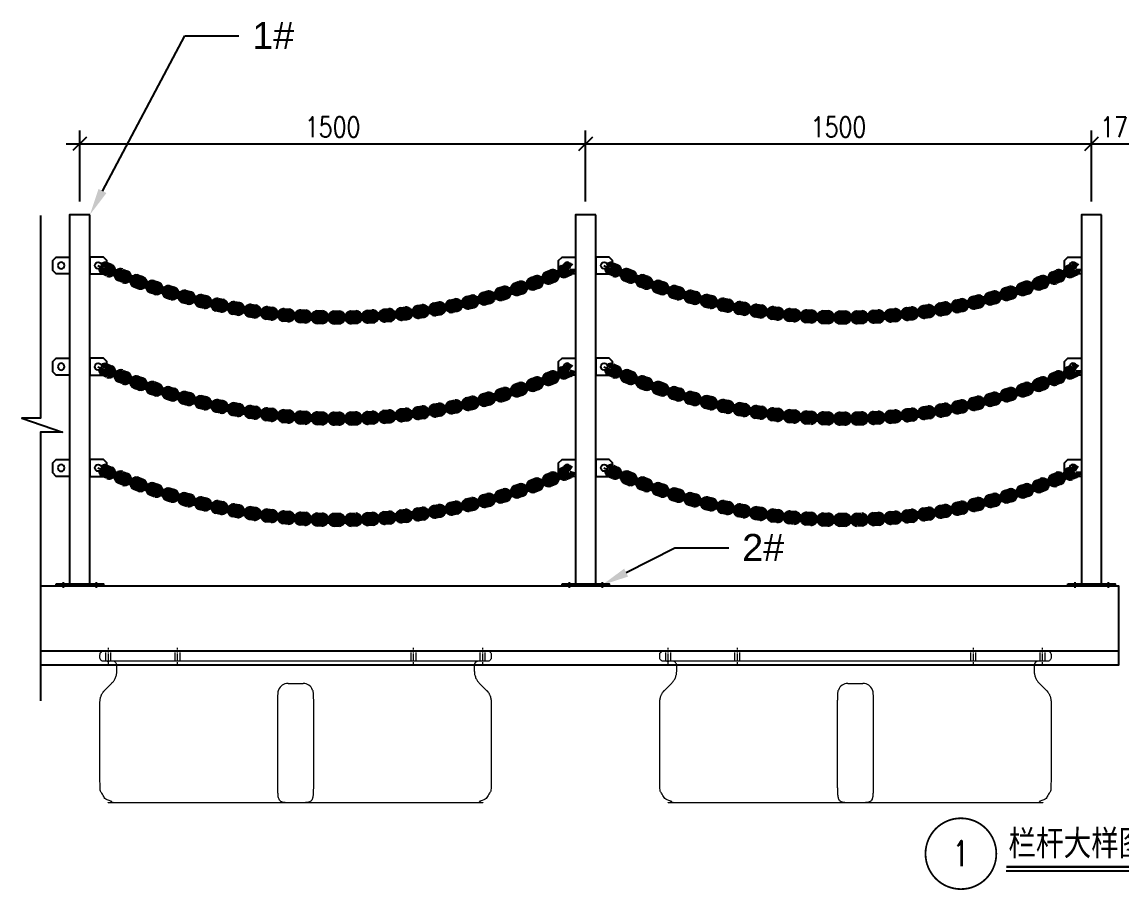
# Model space of a CAD drawing. Header units: millimetres. Extents: x 11827 to 862553, y 15071 to 134256.
# Drawn here: x 846820 to 850079, y 97527 to 100100 of the extents above; entities that cross this region are included whole.
import ezdxf
from ezdxf import colors
from ezdxf.entities.mleader import LeaderData, LeaderLine
from ezdxf.enums import TextEntityAlignment as Align
from ezdxf.math import Vec2, Vec3

# ---------------------------------------------------------------- set-up
doc = ezdxf.new("R2010")
doc.units = ezdxf.units.MM
doc.set_wipeout_variables(frame=1)
doc.linetypes.add('CENTER', pattern=[2, 1.25, -0.25, 0.25, -0.25])
doc.linetypes.add('HIDDEN', pattern=[0.375, 0.25, -0.125])
doc.layers.add('CAXA0', color=7, linetype='Continuous', lineweight=70)
doc.layers.add('浮箱', color=160, linetype='Continuous', lineweight=20)
doc.layers.add('hjh350-1200', color=170, linetype='Continuous')
doc.styles.add('HZTXT', font='txtw.shx', dxfattribs={"width": 0.8, "bigfont": 'hztxtw.shx'})
doc.styles.get("Standard").update_dxf_attribs({"font": 'arial.ttf'})
doc.styles.add('工程字体', font='', dxfattribs={"width": 0.8})
doc.styles.get('工程字体').set_extended_font_data('SimSun')
doc.dimstyles.new('DIM-20', dxfattribs={"dimscale": 20, "dimtxt": 3, "dimasz": 2, "dimexe": 2, "dimexo": 2, "dimgap": 1, "dimtad": 1, "dimdec": 1, "dimdsep": 46, "dimtxsty": 'HZTXT', "dimblk": 'OBLIQUE', "dimcen": 0, "dimdle": 2, "dimclrd": 9, "dimclre": 9, "dimclrt": 6, "dimadec": 1, "dimazin": 0, "dimtfac": 1, "dimtdec": 1, "dimtix": 1, "dimtofl": 0, "dimtmove": 2, "dimatfit": 3, "dimldrblk": 'OBLIQUE', "dimfxl": 15, "dimtolj": 1, "dimtzin": 0, "dimarcsym": 1})

# ---------------------------------------------------------------- blocks, each defined once
blk = doc.blocks.new('*U819')
blk.add_line((0, 0), (28.94, 0))
at = {"const_width": 0.5}
blk.add_lwpolyline([(0, 0.75), (28.94, 0.75)], dxfattribs=at)
at = {"style": '工程字体', "width": 0.8}
blk.add_attdef('图名标注', (0.42, 3), '', height=5, dxfattribs=at)
at = {"style": '工程字体', "width": 0.8, "flags": 8}
blk.add_attdef('1:1', (30.94, 0), '', height=3, dxfattribs=at)
at = {"color": 6}
blk.add_wipeout([(-11.72, 9.81), (-11.13, 10.04), (-10.53, 10.2), (-9.91, 10.31), (-9.29, 10.37), (-8.66, 10.37), (-8.03, 10.31), (-7.41, 10.2), (-6.81, 10.04), (-6.22, 9.81), (-5.65, 9.54), (-5.12, 9.22), (-4.61, 8.85), (-4.13, 8.44), (-3.7, 7.98), (-3.31, 7.49), (-2.96, 6.97), (-2.67, 6.42), (-2.42, 5.84), (-2.22, 5.24), (-2.08, 4.63), (-2, 4.01), (-1.97, 3.38), (-2, 2.75), (-2, 2.75), (-2.08, 2.13), (-2.22, 1.52), (-2.42, 0.92), (-2.67, 0.34), (-2.96, -0.21), (-3.31, -0.74), (-3.7, -1.23), (-4.13, -1.68), (-4.61, -2.09), (-5.12, -2.46), (-5.65, -2.79), (-6.22, -3.06), (-6.81, -3.28), (-7.41, -3.45), (-8.03, -3.56), (-8.66, -3.62), (-9.29, -3.62), (-9.91, -3.56), (-10.53, -3.45), (-11.13, -3.28), (-11.72, -3.06), (-11.72, -3.06), (-12.29, -2.79), (-12.83, -2.46), (-13.34, -2.09), (-13.81, -1.68), (-14.24, -1.23), (-14.63, -0.74), (-14.98, -0.21), (-15.28, 0.34), (-15.53, 0.92), (-15.72, 1.52), (-15.86, 2.13), (-15.94, 2.75), (-15.97, 3.38), (-15.94, 4.01), (-15.86, 4.63), (-15.72, 5.24), (-15.53, 5.84), (-15.28, 6.42), (-14.98, 6.97), (-14.63, 7.49), (-14.24, 7.98), (-13.81, 8.44), (-13.34, 8.85), (-12.83, 9.22), (-12.29, 9.54)], dxfattribs=at)
at = {"color": 6, "lineweight": -3, "const_width": 0.35}
blk.add_lwpolyline([(-15.97, 3.36, 1), (-1.97, 3.36, 1)], format="xyb", close=True, dxfattribs=at)
at = {"style": 'HZTXT', "width": 0.766, "flags": 8}
blk.add_attdef('2', text='', height=5, dxfattribs=at).set_placement((-9, 3.38), align=Align.MIDDLE)
blk = doc.blocks.new('*U1325')
blk.add_lwpolyline([(-25, 25), (-25, -25), (15, -25), (25, -15), (25, 15), (15, 25), (-25, 25)])
blk.add_circle((0, 0), 10)
blk = doc.blocks.new('*U1326')
at = {"color": 0, "linetype": 'ByBlock', "lineweight": -2, "transparency": 16777216}
for p in [(0, 600), (0, 300), (0, 0)]:
    blk.add_blockref('*U1325', p, dxfattribs=at)
blk = doc.blocks.new('*U1323')
blk.add_lwpolyline([(-25, 25), (-25, -25), (15, -25), (25, -15), (25, 15), (15, 25), (-25, 25)])
blk.add_circle((0, 0), 10)
blk = doc.blocks.new('*U1324')
at = {"color": 0, "linetype": 'ByBlock', "lineweight": -2, "transparency": 16777216}
for p in [(0, 600), (0, 300), (0, 0)]:
    blk.add_blockref('*U1323', p, dxfattribs=at)
blk = doc.blocks.new('LG-LZ')
at = {"color": 7}
for points in [[(1136941, 2514483.9), (1137081, 2514483.9), (1137081, 2514477.9), (1136941, 2514477.9), (1136941, 2514483.9)], [(1136955, 2514483.9), (1136955, 2514477.9)], [(1136962, 2514488.9), (1136962, 2514472.9)], [(1136969, 2514483.9), (1136969, 2514477.9)], [(1137053, 2514483.9), (1137053, 2514477.9)], [(1137060, 2514488.9), (1137060, 2514472.9)], [(1137067, 2514483.9), (1137067, 2514477.9)]]:
    blk.add_lwpolyline(points, dxfattribs=at)
at = {"layer": 'hjh350-1200', "color": 6}
blk.add_lwpolyline([(1137041, 2515577.9), (1136981, 2515577.9), (1136981, 2514483.9), (1137041, 2514483.9)], close=True, dxfattribs=at)
at = {"xscale": -1}
blk.add_blockref('*U1324', (1136956, 2514827.9), dxfattribs=at)
blk.add_blockref('*U1326', (1137066, 2514827.9))
blk = doc.blocks.new('*U1363')
at = {"layer": 'CAXA0'}
for p, q in [((22.9, 13.8), (36.3, 14)), ((36.4, 6), (23.1, 5.8)), ((72.4, 15.8), (85.7, 16.6)), ((86.1, 8.6), (72.8, 7.8)), ((36.6, -4.6), (23.2, -4.8)), ((36.7, -12.6), (23.4, -12.8)), ((86.7, -2.1), (73.4, -2.8)), ((87.1, -10.1), (73.8, -10.8))]:
    blk.add_line(p, q, dxfattribs=at)
blk.add_lwpolyline([(71.5, 6.4), (39.6, 4.7, 1), (39.8, -3.3), (72, -1.6, 1), (71.5, 6.4)], format="xyb", dxfattribs=at)
for centre, radius, start, end in [((23.2, 0.5), 13.3, 90.9188, 163.4612), ((23.2, 0.5), 5.33, 90.9188, 132.3284), ((36.5, 0.7), 13.3, 19.6243, 90.9188), ((36.5, 0.7), 13.3, 19.6243, 90.9188), ((36.5, 0.7), 5.33, 49.5092, 90.9188), ((36.5, 0.7), 5.33, 49.5092, 90.9188), ((73.1, 2.5), 13.3, 93.1606, 165.703), ((73.1, 2.5), 5.33, 93.1606, 134.5702), ((86.4, 3.3), 13.3, 20.6182, 93.1606), ((86.4, 3.3), 13.3, 20.6182, 93.1606), ((86.4, 3.3), 5.33, 51.751, 93.1606), ((86.4, 3.3), 5.33, 51.751, 93.1606), ((23.2, 0.5), 13.3, 198.3764, 270.9188), ((23.2, 0.5), 5.33, 229.5092, 270.9188), ((36.5, 0.7), 5.33, 270.9188, 312.3284), ((36.5, 0.7), 5.33, 270.9188, 312.3284), ((36.5, 0.7), 13.3, 270.9188, 344.7109), ((36.5, 0.7), 13.3, 270.9188, 344.7109), ((73.1, 2.5), 13.3, 200.6182, 273.1606), ((73.1, 2.5), 5.33, 231.751, 273.1606), ((86.4, 3.3), 5.33, 273.1606, 314.5702), ((86.4, 3.3), 5.33, 273.1606, 314.5702), ((86.4, 3.3), 13.3, 273.1606, 345.703), ((86.4, 3.3), 13.3, 273.1606, 345.703)]:
    blk.add_arc(centre, radius, start, end, dxfattribs=at)
blk = doc.blocks.new('*U1364')
at = {"color": 0, "linetype": 'ByBlock', "lineweight": -2, "transparency": 16777216}
for p, rotation in [((1134356.3, 2514771.6), 20.81115621458573), ((1134402.8, 2514790), 22.48390603460572), ((1133087.5, 2514792.3), 337.3196608940744), ((1134309.3, 2514754.5), 19.13840639456617), ((1133133.9, 2514773.7), 338.992410714094), ((1133180.8, 2514756.4), 340.6651605341133), ((1134213.9, 2514724.5), 15.79290675452639), ((1134261.9, 2514738.8), 17.46565657454639), ((1133228.2, 2514740.6), 342.337910354133), ((1133276.1, 2514726.1), 344.0106601741529), ((1133324.3, 2514713), 345.6834099941727), ((1134068, 2514690), 10.77465729446773), ((1134117, 2514700.1), 12.44740711448728), ((1134165.6, 2514711.6), 14.12015693450684), ((1133373, 2514701.4), 347.3561598141927), ((1133421.9, 2514691.1), 349.0289096342125), ((1133471.1, 2514682.3), 350.7016594542322), ((1133520.6, 2514675), 352.3744092742521), ((1133919.6, 2514668.5), 5.756407834408209), ((1133969.3, 2514674.2), 7.429157654427918), ((1134018.8, 2514681.4), 9.101907474447948), ((1133570.2, 2514669.1), 354.0471590942717), ((1133620, 2514664.6), 355.7199089142911), ((1133669.9, 2514661.6), 357.3926587343111), ((1133719.9, 2514660.1), 359.0654085543305), ((1133769.9, 2514660), 0.7381583743502134), ((1133819.9, 2514661.3), 2.410908194369333), ((1133869.8, 2514664.2), 4.083658014388671)]:
    blk.add_blockref('*U1363', p, dxfattribs=dict(at, rotation=rotation))
blk = doc.blocks.new('*U1365')
at = {"layer": 'CAXA0'}
for p, q in [((22.9, 13.8), (36.3, 14)), ((36.4, 6), (23.1, 5.8)), ((72.4, 15.8), (85.7, 16.6)), ((86.1, 8.6), (72.8, 7.8)), ((36.6, -4.6), (23.2, -4.8)), ((36.7, -12.6), (23.4, -12.8)), ((86.7, -2.1), (73.4, -2.8)), ((87.1, -10.1), (73.8, -10.8))]:
    blk.add_line(p, q, dxfattribs=at)
blk.add_lwpolyline([(71.5, 6.4), (39.6, 4.7, 1), (39.8, -3.3), (72, -1.6, 1), (71.5, 6.4)], format="xyb", dxfattribs=at)
for centre, radius, start, end in [((23.2, 0.5), 13.3, 90.9188, 163.4612), ((23.2, 0.5), 5.33, 90.9188, 132.3284), ((36.5, 0.7), 13.3, 19.6243, 90.9188), ((36.5, 0.7), 13.3, 19.6243, 90.9188), ((36.5, 0.7), 5.33, 49.5092, 90.9188), ((36.5, 0.7), 5.33, 49.5092, 90.9188), ((73.1, 2.5), 13.3, 93.1606, 165.703), ((73.1, 2.5), 5.33, 93.1606, 134.5702), ((86.4, 3.3), 13.3, 20.6182, 93.1606), ((86.4, 3.3), 13.3, 20.6182, 93.1606), ((86.4, 3.3), 5.33, 51.751, 93.1606), ((86.4, 3.3), 5.33, 51.751, 93.1606), ((23.2, 0.5), 13.3, 198.3764, 270.9188), ((23.2, 0.5), 5.33, 229.5092, 270.9188), ((36.5, 0.7), 5.33, 270.9188, 312.3284), ((36.5, 0.7), 5.33, 270.9188, 312.3284), ((36.5, 0.7), 13.3, 270.9188, 344.7109), ((36.5, 0.7), 13.3, 270.9188, 344.7109), ((73.1, 2.5), 13.3, 200.6182, 273.1606), ((73.1, 2.5), 5.33, 231.751, 273.1606), ((86.4, 3.3), 5.33, 273.1606, 314.5702), ((86.4, 3.3), 5.33, 273.1606, 314.5702), ((86.4, 3.3), 13.3, 273.1606, 345.703), ((86.4, 3.3), 13.3, 273.1606, 345.703)]:
    blk.add_arc(centre, radius, start, end, dxfattribs=at)
blk = doc.blocks.new('*U1366')
at = {"color": 0, "linetype": 'ByBlock', "lineweight": -2, "transparency": 16777216}
for p, rotation in [((1134356.4, 2514771.3), 20.77333626053622), ((1134402.9, 2514789.7), 22.44412300267789), ((1133087.5, 2514792.3), 337.3328809648496), ((1134309.4, 2514754.2), 19.10254951839436), ((1133133.9, 2514773.7), 339.0036677069913), ((1133180.8, 2514756.4), 340.674454449133), ((1134214, 2514724.3), 15.76097603411166), ((1134261.9, 2514738.6), 17.43176277625287), ((1133228.2, 2514740.6), 342.345241191275), ((1133276.1, 2514726.1), 344.0160279334172), ((1133324.4, 2514713.1), 345.6868146755593), ((1134068, 2514689.9), 10.7486158076869), ((1134117, 2514700), 12.41940254982856), ((1134165.7, 2514711.4), 14.09018929197022), ((1133373, 2514701.4), 347.3576014177012), ((1133421.9, 2514691.2), 349.0283881598432), ((1133471.1, 2514682.4), 350.6991749019854), ((1133520.6, 2514675), 352.3699616441273), ((1133919.6, 2514668.4), 5.736255581261378), ((1133969.3, 2514674.1), 7.407042323403146), ((1134018.8, 2514681.3), 9.077829065544961), ((1133570.2, 2514669.1), 354.0407483862694), ((1133620, 2514664.6), 355.7115351284115), ((1133669.9, 2514661.6), 357.3823218705533), ((1133719.9, 2514660.1), 359.0531086126951), ((1133769.9, 2514660), 0.7238953548360454), ((1133819.9, 2514661.3), 2.394682096978409), ((1133869.8, 2514664.1), 4.065468839119714)]:
    blk.add_blockref('*U1365', p, dxfattribs=dict(at, rotation=rotation))
blk = doc.blocks.new('*U1367')
at = {"layer": 'CAXA0'}
for p, q in [((22.9, 13.8), (36.3, 14)), ((36.4, 6), (23.1, 5.8)), ((72.4, 15.8), (85.7, 16.6)), ((86.1, 8.6), (72.8, 7.8)), ((36.6, -4.6), (23.2, -4.8)), ((36.7, -12.6), (23.4, -12.8)), ((86.7, -2.1), (73.4, -2.8)), ((87.1, -10.1), (73.8, -10.8))]:
    blk.add_line(p, q, dxfattribs=at)
blk.add_lwpolyline([(71.5, 6.4), (39.6, 4.7, 1), (39.8, -3.3), (72, -1.6, 1), (71.5, 6.4)], format="xyb", dxfattribs=at)
for centre, radius, start, end in [((23.2, 0.5), 13.3, 90.9188, 163.4612), ((23.2, 0.5), 5.33, 90.9188, 132.3284), ((36.5, 0.7), 13.3, 19.6243, 90.9188), ((36.5, 0.7), 13.3, 19.6243, 90.9188), ((36.5, 0.7), 5.33, 49.5092, 90.9188), ((36.5, 0.7), 5.33, 49.5092, 90.9188), ((73.1, 2.5), 13.3, 93.1606, 165.703), ((73.1, 2.5), 5.33, 93.1606, 134.5702), ((86.4, 3.3), 13.3, 20.6182, 93.1606), ((86.4, 3.3), 13.3, 20.6182, 93.1606), ((86.4, 3.3), 5.33, 51.751, 93.1606), ((86.4, 3.3), 5.33, 51.751, 93.1606), ((23.2, 0.5), 13.3, 198.3764, 270.9188), ((23.2, 0.5), 5.33, 229.5092, 270.9188), ((36.5, 0.7), 5.33, 270.9188, 312.3284), ((36.5, 0.7), 5.33, 270.9188, 312.3284), ((36.5, 0.7), 13.3, 270.9188, 344.7109), ((36.5, 0.7), 13.3, 270.9188, 344.7109), ((73.1, 2.5), 13.3, 200.6182, 273.1606), ((73.1, 2.5), 5.33, 231.751, 273.1606), ((86.4, 3.3), 5.33, 273.1606, 314.5702), ((86.4, 3.3), 5.33, 273.1606, 314.5702), ((86.4, 3.3), 13.3, 273.1606, 345.703), ((86.4, 3.3), 13.3, 273.1606, 345.703)]:
    blk.add_arc(centre, radius, start, end, dxfattribs=at)
blk = doc.blocks.new('*U1362')
at = {"color": 0, "linetype": 'ByBlock', "lineweight": -2, "transparency": 16777216}
for p, rotation in [((1134356.4, 2514771.3), 20.77333626054687), ((1134402.9, 2514789.7), 22.44412300269072), ((1133087.5, 2514792.3), 337.3328809648045), ((1134309.4, 2514754.2), 19.10254951840349), ((1133133.9, 2514773.7), 339.0036677069481), ((1133180.8, 2514756.4), 340.6744544490921), ((1134214, 2514724.3), 15.76097603411557), ((1134261.9, 2514738.6), 17.43176277625961), ((1133228.2, 2514740.6), 342.3452411912362), ((1133276.1, 2514726.1), 344.0160279333801), ((1133324.4, 2514713.1), 345.6868146755239), ((1134068, 2514689.9), 10.74861580768315), ((1134117, 2514700), 12.41940254982717), ((1134165.7, 2514711.4), 14.09018929197129), ((1133373, 2514701.4), 347.357601417668), ((1133421.9, 2514691.2), 349.0283881598119), ((1133471.1, 2514682.4), 350.6991749019554), ((1133520.6, 2514675), 352.3699616440991), ((1133919.6, 2514668.4), 5.736255581251196), ((1133969.3, 2514674.1), 7.407042323395153), ((1134018.8, 2514681.3), 9.077829065539317), ((1133570.2, 2514669.1), 354.0407483862432), ((1133620, 2514664.6), 355.7115351283873), ((1133669.9, 2514661.6), 357.382321870531), ((1133719.9, 2514660.1), 359.053108612675), ((1133769.9, 2514660), 0.7238953548189268), ((1133819.9, 2514661.3), 2.394682096963033), ((1133869.8, 2514664.1), 4.065468839106972)]:
    blk.add_blockref('*U1367', p, dxfattribs=dict(at, rotation=rotation))
blk = doc.blocks.new('*U1328')
blk.add_lwpolyline([(-25, 25), (-25, -25), (15, -25), (25, -15), (25, 15), (15, 25), (-25, 25)])
blk.add_circle((0, 0), 10)
blk = doc.blocks.new('*U1329')
at = {"color": 0, "linetype": 'ByBlock', "lineweight": -2, "transparency": 16777216}
for p in [(0, 600), (0, 300), (0, 0)]:
    blk.add_blockref('*U1328', p, dxfattribs=at)
blk = doc.blocks.new('LG-DB-LZ')
at = {"color": 7}
for points in [[(1142793, 2514483.9), (1142933, 2514483.9), (1142933, 2514477.9), (1142793, 2514477.9), (1142793, 2514483.9)], [(1142807, 2514483.9), (1142807, 2514477.9)], [(1142814, 2514488.9), (1142814, 2514472.9)], [(1142821, 2514483.9), (1142821, 2514477.9)], [(1142905, 2514483.9), (1142905, 2514477.9)], [(1142912, 2514488.9), (1142912, 2514472.9)], [(1142919, 2514483.9), (1142919, 2514477.9)]]:
    blk.add_lwpolyline(points, dxfattribs=at)
at = {"layer": 'hjh350-1200', "color": 6}
blk.add_lwpolyline([(1142893, 2515577.9), (1142833, 2515577.9), (1142833, 2514483.9), (1142893, 2514483.9)], close=True, dxfattribs=at)
at = {"xscale": -1}
blk.add_blockref('*U1329', (1142808, 2514827.9), dxfattribs=at)
blk = doc.blocks.new('1560x1160x450C')
at = {"layer": '浮箱', "color": 1, "linetype": 'CENTER', "ltscale": 6.096}
for p, q in [((25.1, 410), (25.1, 460)), ((230.1, 410), (230.1, 460)), ((930.1, 410), (930.1, 460)), ((1135.1, 410), (1135.1, 460))]:
    blk.add_line(p, q, dxfattribs=at)
at = {"layer": '浮箱', "color": 1, "linetype": 'HIDDEN', "ltscale": 9.144}
for p, q in [((17.6, 420), (17.6, 450)), ((32.6, 420), (32.6, 450)), ((222.6, 420), (222.6, 450)), ((237.6, 420), (237.6, 450)), ((922.6, 420), (922.6, 450)), ((937.6, 420), (937.6, 450)), ((1127.6, 420), (1127.6, 450)), ((1142.6, 420), (1142.6, 450))]:
    blk.add_line(p, q, dxfattribs=at)
at = {"layer": '浮箱', "color": 180, "linetype": 'Continuous'}
for p, q in [((14.8, 334.6), (35.5, 355.4)), ((557.8, 354.4), (602.4, 354.4)), ((1124.8, 355.4), (1145.5, 334.6)), ((527.4, 50), (527.4, 299.3)), ((632.8, 299.3), (632.8, 50)), ((0, 95.5), (0.1, 95.5)), ((0.1, 92.4), (0, 92.4)), ((0, 87.9), (0.1, 87.9)), ((602.4, 0.5), (557.8, 0.5))]:
    blk.add_line(p, q, dxfattribs=at)
blk.add_lwpolyline([(50.1, 390.7), (50.1, 408, 0.414214), (38.1, 420)], format="xyb", dxfattribs=at)
for centre, start, end in [((557.8, 324.4), 90, 160.019), ((602.4, 324.4), 19.981, 90)]:
    blk.add_arc(centre, 30, start, end, dxfattribs=at)
for points, weights, knots in [([(1122.1, 420), (580.1, 420), (38.1, 420), (24.1, 420), (10.1, 420), (0.1, 420), (0.1, 430), (0.1, 435), (0.1, 440), (0.1, 450), (10.1, 450), (30.1, 450), (50.1, 450), (580.1, 450), (1110.1, 450), (1130.1, 450), (1150.1, 450), (1160.1, 450), (1160.1, 440), (1160.1, 435), (1160.1, 430), (1160.1, 420), (1150.1, 420), (1136.1, 420), (1122.1, 420), (1110.1, 420), (1110.1, 408), (1110.1, 399.4), (1110.1, 390.7)], [1, 1, 1, 1, 1, 0.707106781187, 1, 1, 1, 0.707106781187, 1, 1, 1, 1, 1, 1, 1, 0.707106781187, 1, 1, 1, 0.707106781187, 1, 1, 1, 0.707106781187, 1, 1, 1], [0, 0, 0, 1, 1, 2, 2, 3.570796, 3.570796, 4.570796, 4.570796, 6.141593, 6.141593, 7.141593, 7.141593, 8.141593, 8.141593, 9.141593, 9.141593, 10.712389, 10.712389, 11.712389, 11.712389, 13.283185, 13.283185, 14.283185, 14.283185, 15.853982, 15.853982, 16.853982, 16.853982, 16.853982]), ([(1145.5, 334.6), (1160.1, 320), (1160.1, 299.3), (1160.1, 174.6), (1160.1, 50), (1160.1, 0), (1110.1, 0), (580.1, 0), (50.1, 0), (0.1, 0), (0.1, 50), (0.1, 174.6), (0.1, 299.3), (0.1, 320), (14.8, 334.6)], [1, 0.923879532511, 1, 1, 1, 0.707106781187, 1, 1, 1, 0.707106781187, 1, 1, 1, 0.923879532511, 1], [0, 0, 0, 0.785398, 0.785398, 1.785398, 1.785398, 3.356194, 3.356194, 4.356194, 4.356194, 5.926991, 5.926991, 6.926991, 6.926991, 7.712389, 7.712389, 7.712389])]:
    blk.add_rational_spline(points, weights, degree=2, knots=knots, dxfattribs=at)
for points, knots in [([(35.5, 355.4), (36.2, 356.1), (37.7, 357.7), (39.8, 360.2), (42.8, 364.4), (45.7, 369.5), (48, 376), (49.1, 380.3), (49.7, 384.1), (50.1, 387.4), (50.1, 389.6), (50.1, 390.7)], [0, 0, 0, 0, 0.111111, 0.215175, 0.312349, 0.577796, 0.694932, 0.801882, 0.869831, 0.935528, 1, 1, 1, 1]), ([(1110.1, 390.7), (1110.1, 389.9), (1110.2, 388.2), (1110.3, 385.8), (1110.6, 383.3), (1111.2, 380.1), (1112.3, 376), (1114.6, 369.5), (1117.8, 363.9), (1121.5, 358.8), (1123.6, 356.5), (1124.8, 355.4)], [0, 0, 0, 0, 0.048299, 0.097136, 0.146958, 0.198184, 0.305132, 0.422267, 0.687709, 0.836011, 1, 1, 1, 1]), ([(528.2, 324.9), (528.3, 325.8), (528.4, 327.6), (528.7, 330.1), (529.1, 332.4), (529.5, 333.9), (529.6, 334.6)], [0, 0, 0, 0, 0.259247, 0.499984, 0.755295, 1, 1, 1, 1]), ([(630.6, 334.6), (630.8, 333.9), (631.1, 332.4), (631.5, 330.1), (631.8, 327.6), (631.9, 325.8), (632, 324.9)], [0, 0, 0, 0, 0.244698, 0.500016, 0.740745, 1, 1, 1, 1]), ([(527.4, 299.3), (527.4, 300.4), (527.4, 302.6), (527.5, 305.9), (527.5, 309.2), (527.6, 312.4), (527.7, 315.6), (527.9, 318.8), (528, 321.9), (528.2, 323.9), (528.2, 324.9)], [0, 0, 0, 0, 0.122219, 0.245218, 0.369005, 0.493587, 0.61897, 0.745163, 0.87217, 1, 1, 1, 1]), ([(632, 324.9), (632.1, 323.9), (632.2, 321.9), (632.4, 318.8), (632.5, 315.6), (632.6, 312.4), (632.7, 309.2), (632.8, 305.9), (632.8, 302.6), (632.8, 300.4), (632.8, 299.3)], [0, 0, 0, 0, 0.12783, 0.254837, 0.38103, 0.506413, 0.630995, 0.754782, 0.877781, 1, 1, 1, 1]), ([(528.2, 24.4), (528.2, 25.4), (528, 27.4), (527.9, 30.5), (527.7, 33.7), (527.6, 36.9), (527.5, 40.1), (527.5, 43.4), (527.4, 46.7), (527.4, 48.9), (527.4, 50)], [0, 0, 0, 0, 0.12783, 0.254837, 0.38103, 0.506413, 0.630995, 0.754782, 0.877781, 1, 1, 1, 1]), ([(632.8, 50), (632.8, 48.9), (632.8, 46.7), (632.8, 43.4), (632.7, 40.1), (632.6, 36.9), (632.5, 33.7), (632.4, 30.5), (632.2, 27.4), (632.1, 25.4), (632, 24.4)], [0, 0, 0, 0, 0.122219, 0.245218, 0.369005, 0.493587, 0.61897, 0.745163, 0.87217, 1, 1, 1, 1]), ([(43, 0.5), (43, 0.5), (43, 0.5), (42.8, 0.5), (42.5, 0.6), (42.2, 0.6), (42.2, 0.6), (42.1, 0.6)], [0, 0, 0, 0, 0.054271, 0.054271, 0.93831, 0.93831, 1, 1, 1, 1]), ([(557.8, 0.5), (557.2, 0.5), (556, 0.5), (554.2, 0.6), (552.4, 0.6), (550, 0.7), (547.2, 1), (543.1, 1.5), (538.7, 2.7), (534.8, 5.1), (531.9, 8.5), (530, 12.8), (528.8, 18.1), (528.4, 22.2), (528.2, 24.4)], [0, 0, 0, 0, 0.031209, 0.062393, 0.093792, 0.12564, 0.187504, 0.251378, 0.371495, 0.500802, 0.620125, 0.750264, 0.867177, 1, 1, 1, 1]), ([(632, 24.4), (631.9, 23.5), (631.8, 21.7), (631.5, 19.2), (631.1, 17), (630.7, 15), (629.9, 12), (628.4, 8.5), (625.5, 5.1), (621.5, 2.7), (617.1, 1.5), (613.1, 1), (609.7, 0.7), (606.1, 0.5), (603.6, 0.5), (602.4, 0.5)], [0, 0, 0, 0, 0.055187, 0.107762, 0.157763, 0.205231, 0.250218, 0.380384, 0.499766, 0.628925, 0.748948, 0.812136, 0.874399, 0.938073, 1, 1, 1, 1])]:
    blk.add_open_spline(points, degree=3, knots=knots, dxfattribs=at)
blk.add_open_spline([(39.6, 1.1), (38.4, 1.4), (37, 1.7), (35.6, 2.1)], degree=3, dxfattribs=at)
blk = doc.blocks.new('_Oblique')
at = {"color": 0, "linetype": 'ByBlock', "lineweight": -2}
blk.add_line((-0.5, -0.5), (0.5, 0.5), dxfattribs=at)
blk = doc.blocks.new('*D1369')
at = {"color": 9, "lineweight": -2, "transparency": 16777216}
for p, q in [((848491.1, 99568.6), (848491.1, 99778.9)), ((849991.1, 99568.6), (849991.1, 99778.9)), ((848451.1, 99738.9), (850031.1, 99738.9))]:
    blk.add_line(p, q, dxfattribs=at)
at = {"layer": 'Defpoints', "color": 0, "transparency": 16777216}
for p in [(849991.1, 99738.9), (848491.1, 99528.6), (849991.1, 99528.6)]:
    blk.add_point(p, dxfattribs=at)
at = {"color": 9, "lineweight": -2, "transparency": 16777216, "xscale": 40, "yscale": 40, "zscale": 40, "rotation": 180}
blk.add_blockref('_Oblique', (848491.1, 99738.9), dxfattribs=at)
at = {"color": 9, "lineweight": -2, "transparency": 16777216, "xscale": 40, "yscale": 40, "zscale": 40}
blk.add_blockref('_Oblique', (849991.1, 99738.9), dxfattribs=at)
at = {"color": 6, "transparency": 16777216, "insert": (849241.1, 99788.9), "char_height": 60, "attachment_point": 5, "style": 'HZTXT'}
blk.add_mtext('\\A1;1500', dxfattribs=at)
blk = doc.blocks.new('*D1370')
at = {"color": 9, "lineweight": -2, "transparency": 16777216}
for p, q in [((849991.1, 99568.6), (849991.1, 99778.9)), ((850166.1, 99568.6), (850166.1, 99778.9)), ((849951.1, 99738.9), (850206.1, 99738.9))]:
    blk.add_line(p, q, dxfattribs=at)
at = {"layer": 'Defpoints', "color": 0, "transparency": 16777216}
for p in [(850166.1, 99738.9), (849991.1, 99528.6), (850166.1, 99528.6)]:
    blk.add_point(p, dxfattribs=at)
at = {"color": 9, "lineweight": -2, "transparency": 16777216, "xscale": 40, "yscale": 40, "zscale": 40, "rotation": 180}
blk.add_blockref('_Oblique', (849991.1, 99738.9), dxfattribs=at)
at = {"color": 9, "lineweight": -2, "transparency": 16777216, "xscale": 40, "yscale": 40, "zscale": 40}
blk.add_blockref('_Oblique', (850166.1, 99738.9), dxfattribs=at)
at = {"color": 6, "transparency": 16777216, "insert": (850078.6, 99788.9), "char_height": 60, "attachment_point": 5, "style": 'HZTXT'}
blk.add_mtext('\\A1;175', dxfattribs=at)
blk = doc.blocks.new('*D1371')
at = {"color": 9, "lineweight": -2, "transparency": 16777216}
for p, q in [((846991.1, 99568.6), (846991.1, 99778.9)), ((848491.1, 99568.6), (848491.1, 99778.9)), ((846951.1, 99738.9), (848531.1, 99738.9))]:
    blk.add_line(p, q, dxfattribs=at)
at = {"layer": 'Defpoints', "color": 0, "transparency": 16777216}
for p in [(848491.1, 99738.9), (846991.1, 99528.6), (848491.1, 99528.6)]:
    blk.add_point(p, dxfattribs=at)
at = {"color": 9, "lineweight": -2, "transparency": 16777216, "xscale": 40, "yscale": 40, "zscale": 40, "rotation": 180}
blk.add_blockref('_Oblique', (846991.1, 99738.9), dxfattribs=at)
at = {"color": 9, "lineweight": -2, "transparency": 16777216, "xscale": 40, "yscale": 40, "zscale": 40}
blk.add_blockref('_Oblique', (848491.1, 99738.9), dxfattribs=at)
at = {"color": 6, "transparency": 16777216, "insert": (847741.1, 99788.9), "char_height": 60, "attachment_point": 5, "style": 'HZTXT'}
blk.add_mtext('\\A1;1500', dxfattribs=at)
blk = doc.blocks.new('*U1375')
at = {"layer": 'CAXA0'}
for p, q in [((22.9, 13.8), (36.3, 14)), ((36.4, 6), (23.1, 5.8)), ((72.4, 15.8), (85.7, 16.6)), ((86.1, 8.6), (72.8, 7.8)), ((36.6, -4.6), (23.2, -4.8)), ((36.7, -12.6), (23.4, -12.8)), ((86.7, -2.1), (73.4, -2.8)), ((87.1, -10.1), (73.8, -10.8))]:
    blk.add_line(p, q, dxfattribs=at)
blk.add_lwpolyline([(71.5, 6.4), (39.6, 4.7, 1), (39.8, -3.3), (72, -1.6, 1), (71.5, 6.4)], format="xyb", dxfattribs=at)
for centre, radius, start, end in [((23.2, 0.5), 13.3, 90.9188, 163.4612), ((23.2, 0.5), 5.33, 90.9188, 132.3284), ((36.5, 0.7), 13.3, 19.6243, 90.9188), ((36.5, 0.7), 13.3, 19.6243, 90.9188), ((36.5, 0.7), 5.33, 49.5092, 90.9188), ((36.5, 0.7), 5.33, 49.5092, 90.9188), ((73.1, 2.5), 13.3, 93.1606, 165.703), ((73.1, 2.5), 5.33, 93.1606, 134.5702), ((86.4, 3.3), 13.3, 20.6182, 93.1606), ((86.4, 3.3), 13.3, 20.6182, 93.1606), ((86.4, 3.3), 5.33, 51.751, 93.1606), ((86.4, 3.3), 5.33, 51.751, 93.1606), ((23.2, 0.5), 13.3, 198.3764, 270.9188), ((23.2, 0.5), 5.33, 229.5092, 270.9188), ((36.5, 0.7), 5.33, 270.9188, 312.3284), ((36.5, 0.7), 5.33, 270.9188, 312.3284), ((36.5, 0.7), 13.3, 270.9188, 344.7109), ((36.5, 0.7), 13.3, 270.9188, 344.7109), ((73.1, 2.5), 13.3, 200.6182, 273.1606), ((73.1, 2.5), 5.33, 231.751, 273.1606), ((86.4, 3.3), 5.33, 273.1606, 314.5702), ((86.4, 3.3), 5.33, 273.1606, 314.5702), ((86.4, 3.3), 13.3, 273.1606, 345.703), ((86.4, 3.3), 13.3, 273.1606, 345.703)]:
    blk.add_arc(centre, radius, start, end, dxfattribs=at)
blk = doc.blocks.new('*U1372')
at = {"color": 0, "linetype": 'ByBlock', "lineweight": -2, "transparency": 16777216}
for p, rotation in [((1134356.3, 2514771.6), 20.81115621458813), ((1134402.8, 2514790), 22.48390603460791), ((1133087.5, 2514792.3), 337.3196608940754), ((1134309.3, 2514754.5), 19.13840639456879), ((1133133.9, 2514773.7), 338.9924107140945), ((1133180.8, 2514756.4), 340.6651605341145), ((1134213.9, 2514724.5), 15.79290675452922), ((1134261.9, 2514738.8), 17.46565657454904), ((1133228.2, 2514740.6), 342.3379103541345), ((1133276.1, 2514726.1), 344.010660174154), ((1133324.3, 2514713), 345.6834099941736), ((1134068, 2514690), 10.77465729446967), ((1134117, 2514700.1), 12.44740711448994), ((1134165.6, 2514711.6), 14.12015693450966), ((1133373, 2514701.4), 347.3561598141931), ((1133421.9, 2514691.1), 349.0289096342132), ((1133471.1, 2514682.3), 350.701659454233), ((1133520.6, 2514675), 352.3744092742534), ((1133919.6, 2514668.5), 5.756407834410428), ((1133969.3, 2514674.2), 7.429157654429885), ((1134018.8, 2514681.4), 9.101907474449677), ((1133570.2, 2514669.1), 354.0471590942732), ((1133620, 2514664.6), 355.719908914293), ((1133669.9, 2514661.6), 357.3926587343124), ((1133719.9, 2514660.1), 359.065408554332), ((1133769.9, 2514660), 0.7381583743512009), ((1133819.9, 2514661.3), 2.410908194371147), ((1133869.8, 2514664.2), 4.083658014390726)]:
    blk.add_blockref('*U1375', p, dxfattribs=dict(at, rotation=rotation))
blk = doc.blocks.new('*U1373')
at = {"layer": 'CAXA0'}
for p, q in [((22.9, 13.8), (36.3, 14)), ((36.4, 6), (23.1, 5.8)), ((72.4, 15.8), (85.7, 16.6)), ((86.1, 8.6), (72.8, 7.8)), ((36.6, -4.6), (23.2, -4.8)), ((36.7, -12.6), (23.4, -12.8)), ((86.7, -2.1), (73.4, -2.8)), ((87.1, -10.1), (73.8, -10.8))]:
    blk.add_line(p, q, dxfattribs=at)
blk.add_lwpolyline([(71.5, 6.4), (39.6, 4.7, 1), (39.8, -3.3), (72, -1.6, 1), (71.5, 6.4)], format="xyb", dxfattribs=at)
for centre, radius, start, end in [((23.2, 0.5), 13.3, 90.9188, 163.4612), ((23.2, 0.5), 5.33, 90.9188, 132.3284), ((36.5, 0.7), 13.3, 19.6243, 90.9188), ((36.5, 0.7), 13.3, 19.6243, 90.9188), ((36.5, 0.7), 5.33, 49.5092, 90.9188), ((36.5, 0.7), 5.33, 49.5092, 90.9188), ((73.1, 2.5), 13.3, 93.1606, 165.703), ((73.1, 2.5), 5.33, 93.1606, 134.5702), ((86.4, 3.3), 13.3, 20.6182, 93.1606), ((86.4, 3.3), 13.3, 20.6182, 93.1606), ((86.4, 3.3), 5.33, 51.751, 93.1606), ((86.4, 3.3), 5.33, 51.751, 93.1606), ((23.2, 0.5), 13.3, 198.3764, 270.9188), ((23.2, 0.5), 5.33, 229.5092, 270.9188), ((36.5, 0.7), 5.33, 270.9188, 312.3284), ((36.5, 0.7), 5.33, 270.9188, 312.3284), ((36.5, 0.7), 13.3, 270.9188, 344.7109), ((36.5, 0.7), 13.3, 270.9188, 344.7109), ((73.1, 2.5), 13.3, 200.6182, 273.1606), ((73.1, 2.5), 5.33, 231.751, 273.1606), ((86.4, 3.3), 5.33, 273.1606, 314.5702), ((86.4, 3.3), 5.33, 273.1606, 314.5702), ((86.4, 3.3), 13.3, 273.1606, 345.703), ((86.4, 3.3), 13.3, 273.1606, 345.703)]:
    blk.add_arc(centre, radius, start, end, dxfattribs=at)
blk = doc.blocks.new('*U1376')
at = {"color": 0, "linetype": 'ByBlock', "lineweight": -2, "transparency": 16777216}
for p, rotation in [((1134356.4, 2514771.3), 20.77333626053742), ((1134402.9, 2514789.7), 22.44412300267949), ((1133087.5, 2514792.3), 337.3328809648501), ((1134309.4, 2514754.2), 19.10254951839527), ((1133133.9, 2514773.7), 339.0036677069916), ((1133180.8, 2514756.4), 340.6744544491335), ((1134214, 2514724.3), 15.76097603411194), ((1134261.9, 2514738.6), 17.43176277625158), ((1133228.2, 2514740.6), 342.3452411912756), ((1133276.1, 2514726.1), 344.0160279334176), ((1133324.4, 2514713.1), 345.686814675558), ((1134068, 2514689.9), 10.74861580768585), ((1134117, 2514700), 12.41940254982773), ((1134165.7, 2514711.4), 14.09018929196988), ((1133373, 2514701.4), 347.3576014177012), ((1133421.9, 2514691.2), 349.0283881598429), ((1133471.1, 2514682.4), 350.6991749019842), ((1133520.6, 2514675), 352.3699616441259), ((1133919.6, 2514668.4), 5.736255581259979), ((1133969.3, 2514674.1), 7.407042323401863), ((1134018.8, 2514681.3), 9.077829065543993), ((1133570.2, 2514669.1), 354.040748386268), ((1133620, 2514664.6), 355.7115351284098), ((1133669.9, 2514661.6), 357.3823218705515), ((1133719.9, 2514660.1), 359.0531086126932), ((1133769.9, 2514660), 0.7238953548340313), ((1133819.9, 2514661.3), 2.394682096976735), ((1133869.8, 2514664.1), 4.065468839118187)]:
    blk.add_blockref('*U1373', p, dxfattribs=dict(at, rotation=rotation))
blk = doc.blocks.new('*U1377')
at = {"layer": 'CAXA0'}
for p, q in [((22.9, 13.8), (36.3, 14)), ((36.4, 6), (23.1, 5.8)), ((72.4, 15.8), (85.7, 16.6)), ((86.1, 8.6), (72.8, 7.8)), ((36.6, -4.6), (23.2, -4.8)), ((36.7, -12.6), (23.4, -12.8)), ((86.7, -2.1), (73.4, -2.8)), ((87.1, -10.1), (73.8, -10.8))]:
    blk.add_line(p, q, dxfattribs=at)
blk.add_lwpolyline([(71.5, 6.4), (39.6, 4.7, 1), (39.8, -3.3), (72, -1.6, 1), (71.5, 6.4)], format="xyb", dxfattribs=at)
for centre, radius, start, end in [((23.2, 0.5), 13.3, 90.9188, 163.4612), ((23.2, 0.5), 5.33, 90.9188, 132.3284), ((36.5, 0.7), 13.3, 19.6243, 90.9188), ((36.5, 0.7), 13.3, 19.6243, 90.9188), ((36.5, 0.7), 5.33, 49.5092, 90.9188), ((36.5, 0.7), 5.33, 49.5092, 90.9188), ((73.1, 2.5), 13.3, 93.1606, 165.703), ((73.1, 2.5), 5.33, 93.1606, 134.5702), ((86.4, 3.3), 13.3, 20.6182, 93.1606), ((86.4, 3.3), 13.3, 20.6182, 93.1606), ((86.4, 3.3), 5.33, 51.751, 93.1606), ((86.4, 3.3), 5.33, 51.751, 93.1606), ((23.2, 0.5), 13.3, 198.3764, 270.9188), ((23.2, 0.5), 5.33, 229.5092, 270.9188), ((36.5, 0.7), 5.33, 270.9188, 312.3284), ((36.5, 0.7), 5.33, 270.9188, 312.3284), ((36.5, 0.7), 13.3, 270.9188, 344.7109), ((36.5, 0.7), 13.3, 270.9188, 344.7109), ((73.1, 2.5), 13.3, 200.6182, 273.1606), ((73.1, 2.5), 5.33, 231.751, 273.1606), ((86.4, 3.3), 5.33, 273.1606, 314.5702), ((86.4, 3.3), 5.33, 273.1606, 314.5702), ((86.4, 3.3), 13.3, 273.1606, 345.703), ((86.4, 3.3), 13.3, 273.1606, 345.703)]:
    blk.add_arc(centre, radius, start, end, dxfattribs=at)
blk = doc.blocks.new('*U1374')
at = {"color": 0, "linetype": 'ByBlock', "lineweight": -2, "transparency": 16777216}
for p, rotation in [((1134356.4, 2514771.3), 20.77333626054764), ((1134402.9, 2514789.7), 22.44412300269174), ((1133087.5, 2514792.3), 337.3328809648067), ((1134309.4, 2514754.2), 19.1025495184062), ((1133133.9, 2514773.7), 339.003667706951), ((1133180.8, 2514756.4), 340.6744544490949), ((1134214, 2514724.3), 15.76097603411524), ((1134261.9, 2514738.6), 17.43176277625952), ((1133228.2, 2514740.6), 342.3452411912385), ((1133276.1, 2514726.1), 344.0160279333821), ((1133324.4, 2514713.1), 345.6868146755262), ((1134068, 2514689.9), 10.74861580768349), ((1134117, 2514700), 12.41940254982755), ((1134165.7, 2514711.4), 14.0901892919714), ((1133373, 2514701.4), 347.3576014176705), ((1133421.9, 2514691.2), 349.0283881598146), ((1133471.1, 2514682.4), 350.6991749019584), ((1133520.6, 2514675), 352.3699616441029), ((1133919.6, 2514668.4), 5.736255581252405), ((1133969.3, 2514674.1), 7.407042323395941), ((1134018.8, 2514681.3), 9.0778290655396), ((1133570.2, 2514669.1), 354.0407483862459), ((1133620, 2514664.6), 355.7115351283895), ((1133669.9, 2514661.6), 357.3823218705331), ((1133719.9, 2514660.1), 359.0531086126774), ((1133769.9, 2514660), 0.7238953548209405), ((1133819.9, 2514661.3), 2.394682096965012), ((1133869.8, 2514664.1), 4.065468839108677)]:
    blk.add_blockref('*U1377', p, dxfattribs=dict(at, rotation=rotation))

msp = doc.modelspace()

# ---------------------------------------------------------------- linework, layer by layer
for points in [[(846874.36, 99526.41), (846874.36, 98925.85), (846819.84, 98925.85), (846939.59, 98884.44), (846874.87, 98884.44), (846874.87, 98088.38)], [(846874.87, 98428.55), (850071.14, 98428.55), (850071.14, 98235.55), (846874.87, 98235.55)], [(850071.14, 98235.55), (850071.14, 98193.55), (846874.87, 98193.55)]]:
    msp.add_lwpolyline(points)
for centre, radius, start, end in [((847756.67, 100936.38), 1712.62, 245.45195, 291.50957), ((849256.72, 100936.38), 1712.62, 245.45195, 291.50957), ((847757.15, 100638.37), 1714.63, 245.46517, 291.49839), ((849257.19, 100638.37), 1714.63, 245.46517, 291.49839), ((847757.15, 100338.37), 1714.63, 245.46517, 291.49839), ((849257.19, 100338.37), 1714.63, 245.46517, 291.49839)]:
    msp.add_arc(centre, radius, start, end)

# ---------------------------------------------------------------- block references
for name, p in [('LG-LZ', (-290019.91, -2416049.38)), ('LG-LZ', (-288519.87, -2416049.38)), ('LG-DB-LZ', (-292871.82, -2416049.38))]:
    msp.add_blockref(name, p)
at = {"rotation": 358.1322842162513}
for name, p in [('*U1364', (-367402.51, -2377148.1)), ('*U1372', (-365902.46, -2377148.1)), ('*U1366', (-367402.51, -2377448.1)), ('*U1376', (-365902.46, -2377448.1)), ('*U1362', (-367402.51, -2377748.1)), ('*U1374', (-365902.46, -2377748.1))]:
    msp.add_blockref(name, p, dxfattribs=at)
ref = msp.add_blockref('*U819', (849738.44, 97584.64), dxfattribs=dict(xscale=15, yscale=15, zscale=15))
ref.add_attrib('2', '1', dxfattribs={"height": 75, "style": 'HZTXT', "width": 0.766}).set_placement((849603.51, 97635.31), align=Align.MIDDLE)
ref.add_attrib('图名标注', '栏杆大样图', (849744.73, 97629.64), dxfattribs={"height": 75, "style": '工程字体', "width": 0.8})
ref.add_attrib('1:1', '1:15', (850202.57, 97584.64), dxfattribs={"height": 45, "style": '工程字体', "width": 0.8})
at = {"layer": '浮箱'}
for p in [(847051.01, 97785.55), (848711.01, 97785.55)]:
    msp.add_blockref('1560x1160x450C', p, dxfattribs=at)

# ---------------------------------------------------------------- dimensions: what is measured, and where the dimension line sits
for base, p1, p2, picture, middle in [((848491.1, 99738.89), (846991.06, 99528.55), (848491.1, 99528.55), '*D1371', (847741.08, 99788.89)), ((849991.14, 99738.89), (848491.1, 99528.55), (849991.14, 99528.55), '*D1369', (849241.12, 99788.89)), ((850166.14, 99738.89), (849991.14, 99528.55), (850166.14, 99528.55), '*D1370', (850078.64, 99788.89))]:
    dim = msp.add_linear_dim(base=base, p1=p1, p2=p2, dimstyle='DIM-20')
    dim.commit()
    dim.dimension.update_dxf_attribs({"geometry": picture, "text_midpoint": middle})

# ---------------------------------------------------------------- leaders
ml = msp.add_multileader_mtext('Standard')
ml.set_content('1#', color=256)
ml.set_leader_properties()
ml.build(insert=Vec2(0, 0))
ml.multileader.update_dxf_attribs({"arrow_head_size": 80, "scale": 20})
ctx = ml.context
ctx.base_point, ctx.scale, ctx.char_height, ctx.arrow_head_size, ctx.landing_gap_size, ctx.plane_origin = Vec3(847462.81, 100059.53), 20, 80, 80, 40, Vec3(847021.06, 99528.55)
notes = []
notes.append((ctx, [(0, (1, 1, 0), (847302.81, 100059.53), (1, 0), 160, [(0, [(847021.06, 99528.55)], 0, [])])]))
ctx.mtext.insert, ctx.mtext.flow_direction = Vec3(847502.81, 100100.22), 5
ml = msp.add_multileader_mtext('Standard')
ml.set_content('2#', color=256)
ml.set_leader_properties()
ml.build(insert=Vec2(0, 0))
ml.multileader.update_dxf_attribs({"arrow_head_size": 80, "scale": 20})
ctx = ml.context
ctx.base_point, ctx.scale, ctx.char_height, ctx.arrow_head_size, ctx.landing_gap_size, ctx.plane_origin = Vec3(848915.47, 98541.99), 20, 80, 80, 40, Vec3(848755.47, 98011.01)
notes.append((ctx, [(0, (1, 1, 0), (848755.47, 98541.99), (1, 0), 160, [(0, [(848540.1, 98431.55)], 0, [])])]))
ctx.mtext.insert, ctx.mtext.flow_direction = Vec3(848955.47, 98582.67), 5
for ctx, leaders in notes:
    for number, flags, end, landing, length, lines in leaders:
        leader = LeaderData()
        leader.index, (leader.has_last_leader_line, leader.has_dogleg_vector, leader.attachment_direction) = number, flags
        leader.last_leader_point, leader.dogleg_vector, leader.dogleg_length = Vec3(end), Vec3(landing), length
        for number, points, colour, breaks in lines:
            line = LeaderLine()
            line.index, line.vertices, line.color, line.breaks = number, Vec3.list(points), colors.encode_raw_color(colour), breaks
            leader.lines.append(line)
        ctx.leaders.append(leader)

doc.saveas('drawing.dxf')
